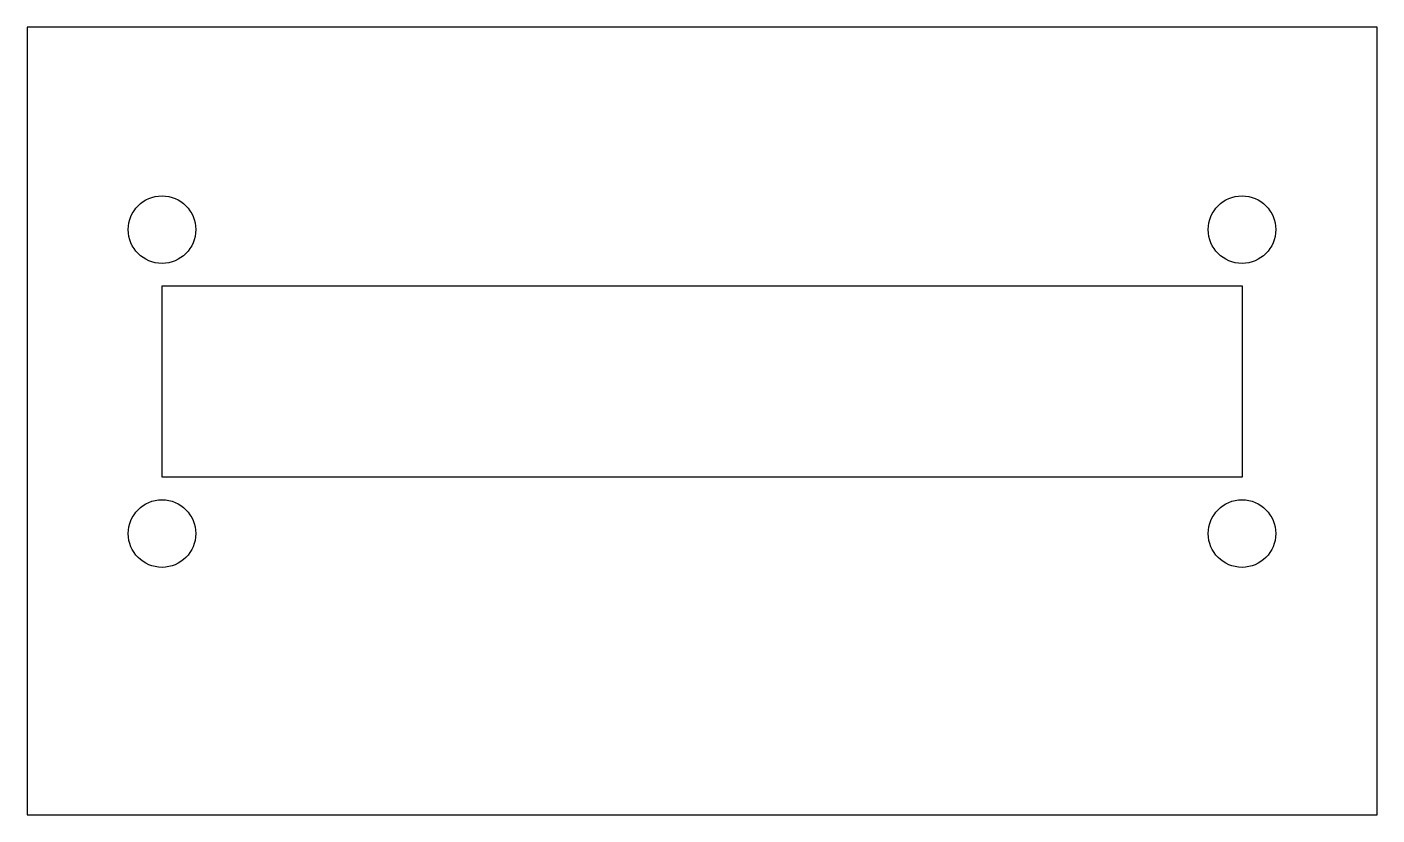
# Model space of a CAD drawing. Header units: millimetres. Extents: x -120 to 0, y 5 to 75.
import ezdxf

# ---------------------------------------------------------------- set-up
doc = ezdxf.new("R2010")
doc.units = ezdxf.units.MM
doc.layers.get('0').update_dxf_attribs({"linetype": 'CONTINUOUS'})

msp = doc.modelspace()

# ---------------------------------------------------------------- linework, layer by layer
for points in [[(-120, 75), (-120, 5), (0, 5), (0, 75)], [(-108, 52), (-12, 52), (-12, 35), (-108, 35)]]:
    msp.add_lwpolyline(points, close=True)
for centre in [(-108, 57), (-12, 57), (-108, 30), (-12, 30)]:
    msp.add_circle(centre, 3)

doc.saveas('drawing.dxf')
